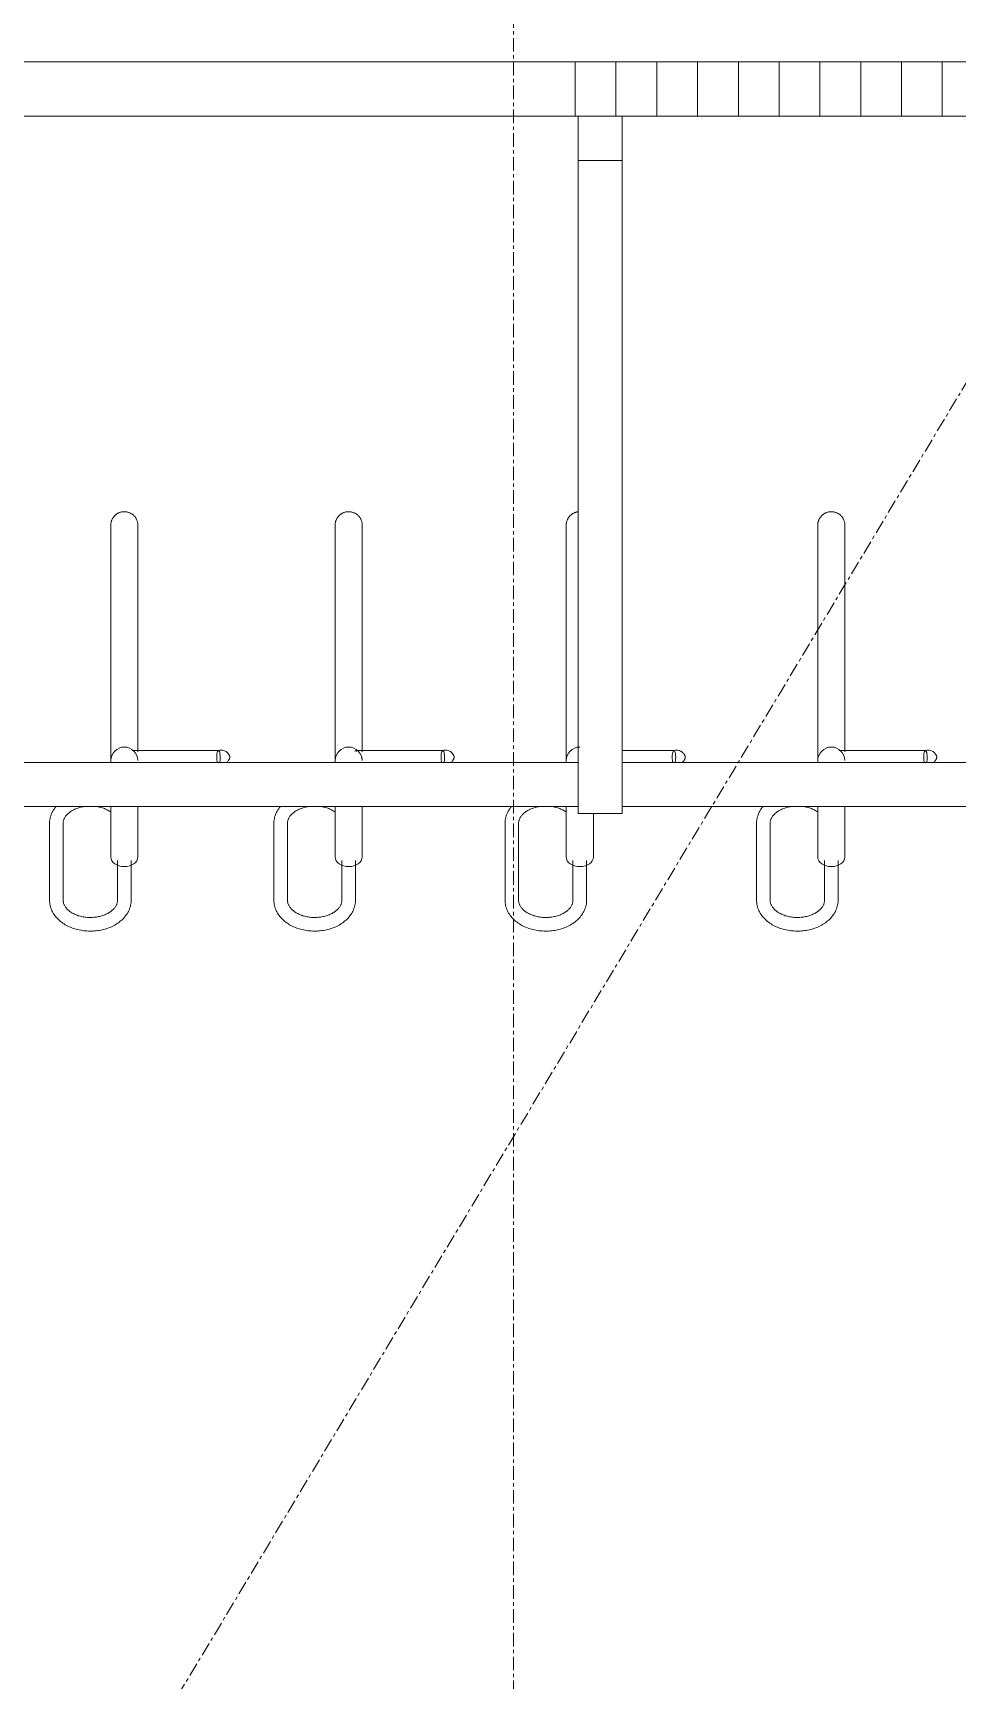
# Model space of a CAD drawing. Header units: inches. Extents: x 3268 to 7018, y 976 to 6708.
# Drawn here: x 4607.8 to 4641.8, y 3750.7 to 3811.2 of the extents above; entities that cross this region are included whole.
import ezdxf

# ---------------------------------------------------------------- set-up
doc = ezdxf.new("R2010")
doc.units = ezdxf.units.IN
doc.header["$MEASUREMENT"] = 0
doc.linetypes.add('Grid Line 1_2_', pattern=[0.875, 0.5, -0.125, 0.125, -0.125])
for name, color, linetype, lineweight in [('A-GENM', 13, 'Continuous', 9), ('A-WALL', 113, 'Continuous', 9), ('A-WALL-PATT', 111, 'Continuous', 15), ('S-GRID', 1, 'Continuous', 9)]:
    doc.layers.add(name, color=color, linetype=linetype, lineweight=lineweight)

# ---------------------------------------------------------------- blocks, each defined once
blk = doc.blocks.new('Bike File Wall - as Specified-6058706-Overall Retail Plan Opt 2')
at = {"layer": 'A-GENM'}
for p, q in [((4531.875, 3806.524), (4531.875, 3808.149)), ((4533.5, 3808.149), (4531.875, 3808.149)), ((4533.5, 3808.149), (4533.5, 3806.524)), ((4531.875, 3782.524), (4531.875, 3806.524)), ((4531.875, 3806.524), (4533.5, 3806.524)), ((4533.5, 3806.524), (4533.5, 3782.524)), ((4514.688, 3792.234), (4514.688, 3785.34)), ((4514.688, 3792.234), (4514.688, 3784.399)), ((4515.688, 3785.34), (4515.688, 3792.234)), ((4515.688, 3784.803), (4515.688, 3792.234)), ((4522.938, 3792.234), (4522.938, 3785.34)), ((4522.938, 3792.234), (4522.938, 3784.399)), ((4523.938, 3785.34), (4523.938, 3792.234)), ((4523.938, 3784.803), (4523.938, 3792.234)), ((4531.438, 3792.234), (4531.438, 3785.34)), ((4531.438, 3792.234), (4531.438, 3784.399)), ((4540.688, 3792.234), (4540.688, 3785.34)), ((4540.688, 3792.234), (4540.688, 3784.399)), ((4541.688, 3785.34), (4541.688, 3792.234)), ((4541.688, 3784.803), (4541.688, 3792.234)), ((4518.65, 3784.836), (4515.471, 3784.836)), ((4526.9, 3784.836), (4523.696, 3784.836)), ((4535.4, 3784.836), (4533.5, 3784.836)), ((4544.65, 3784.836), (4541.471, 3784.836)), ((4531.875, 3784.399), (4501.5, 3784.399)), ((4563.875, 3784.399), (4533.5, 3784.399)), ((4531.875, 3782.774), (4501.5, 3782.774)), ((4514.688, 3782.774), (4514.688, 3780.92)), ((4515.688, 3780.92), (4515.688, 3782.774)), ((4522.938, 3782.774), (4522.938, 3780.92)), ((4523.938, 3780.92), (4523.938, 3782.774)), ((4531.438, 3782.774), (4531.438, 3780.92)), ((4531.875, 3782.524), (4533.5, 3782.524)), ((4532.438, 3780.92), (4532.438, 3782.524)), ((4563.875, 3782.774), (4533.5, 3782.774)), ((4540.688, 3782.774), (4540.688, 3780.92)), ((4541.688, 3780.92), (4541.688, 3782.774)), ((4512.438, 3782.158), (4512.438, 3779.329)), ((4512.938, 3779.329), (4512.938, 3782.158)), ((4520.688, 3782.158), (4520.688, 3779.329)), ((4521.188, 3779.329), (4521.188, 3782.158)), ((4529.188, 3782.158), (4529.188, 3779.329)), ((4529.688, 3779.329), (4529.688, 3782.158)), ((4538.438, 3782.158), (4538.438, 3779.329)), ((4538.938, 3779.329), (4538.938, 3782.158)), ((4514.938, 3780.791), (4514.938, 3779.329)), ((4515.438, 3779.329), (4515.438, 3780.791)), ((4523.188, 3780.791), (4523.188, 3779.329)), ((4523.688, 3779.329), (4523.688, 3780.791)), ((4531.688, 3780.791), (4531.688, 3779.329)), ((4532.188, 3779.329), (4532.188, 3780.791)), ((4540.938, 3780.791), (4540.938, 3779.329)), ((4541.438, 3779.329), (4541.438, 3780.791))]:
    blk.add_line(p, q, dxfattribs=at)
at = {"layer": 'A-GENM', "flags": 128}
for points in [[(4514.688, 3793.113), (4514.688, 3793.133), (4514.689, 3793.153), (4514.691, 3793.173), (4514.694, 3793.192), (4514.698, 3793.212), (4514.702, 3793.232), (4514.707, 3793.251), (4514.713, 3793.27), (4514.72, 3793.289), (4514.727, 3793.307), (4514.735, 3793.326), (4514.744, 3793.344), (4514.754, 3793.361), (4514.764, 3793.378), (4514.775, 3793.395), (4514.787, 3793.411), (4514.799, 3793.427), (4514.812, 3793.442), (4514.825, 3793.457), (4514.839, 3793.471), (4514.854, 3793.485), (4514.869, 3793.498), (4514.885, 3793.511), (4514.901, 3793.522), (4514.918, 3793.533), (4514.935, 3793.544), (4514.952, 3793.554), (4514.97, 3793.563), (4514.988, 3793.571), (4515.007, 3793.579), (4515.025, 3793.586), (4515.044, 3793.592), (4515.064, 3793.597), (4515.083, 3793.602), (4515.103, 3793.605), (4515.123, 3793.608), (4515.143, 3793.611), (4515.162, 3793.612), (4515.182, 3793.613), (4515.202, 3793.613), (4515.222, 3793.612), (4515.242, 3793.61), (4515.262, 3793.607), (4515.282, 3793.604), (4515.301, 3793.6), (4515.321, 3793.595), (4515.34, 3793.589), (4515.359, 3793.583), (4515.378, 3793.575), (4515.396, 3793.567), (4515.414, 3793.559), (4515.432, 3793.549), (4515.449, 3793.539), (4515.466, 3793.528), (4515.482, 3793.517), (4515.498, 3793.505), (4515.513, 3793.492), (4515.528, 3793.479), (4515.543, 3793.465), (4515.557, 3793.45), (4515.57, 3793.435), (4515.582, 3793.42), (4515.594, 3793.404), (4515.606, 3793.387), (4515.616, 3793.37), (4515.626, 3793.353), (4515.636, 3793.335), (4515.644, 3793.317), (4515.652, 3793.299), (4515.659, 3793.28), (4515.665, 3793.261), (4515.671, 3793.242), (4515.676, 3793.223), (4515.68, 3793.203), (4515.683, 3793.183), (4515.685, 3793.163), (4515.687, 3793.144), (4515.688, 3793.124), (4515.688, 3793.113)], [(4522.938, 3793.113), (4522.938, 3793.133), (4522.939, 3793.153), (4522.941, 3793.173), (4522.944, 3793.192), (4522.948, 3793.212), (4522.952, 3793.232), (4522.957, 3793.251), (4522.963, 3793.27), (4522.97, 3793.289), (4522.977, 3793.307), (4522.985, 3793.326), (4522.994, 3793.344), (4523.004, 3793.361), (4523.014, 3793.378), (4523.025, 3793.395), (4523.037, 3793.411), (4523.049, 3793.427), (4523.062, 3793.442), (4523.075, 3793.457), (4523.089, 3793.471), (4523.104, 3793.485), (4523.119, 3793.498), (4523.135, 3793.511), (4523.151, 3793.522), (4523.168, 3793.533), (4523.185, 3793.544), (4523.202, 3793.554), (4523.22, 3793.563), (4523.238, 3793.571), (4523.257, 3793.579), (4523.275, 3793.586), (4523.294, 3793.592), (4523.314, 3793.597), (4523.333, 3793.602), (4523.353, 3793.605), (4523.373, 3793.608), (4523.393, 3793.611), (4523.412, 3793.612), (4523.432, 3793.613), (4523.452, 3793.613), (4523.472, 3793.612), (4523.492, 3793.61), (4523.512, 3793.607), (4523.532, 3793.604), (4523.551, 3793.6), (4523.571, 3793.595), (4523.59, 3793.589), (4523.609, 3793.583), (4523.628, 3793.575), (4523.646, 3793.567), (4523.664, 3793.559), (4523.682, 3793.549), (4523.699, 3793.539), (4523.716, 3793.528), (4523.732, 3793.517), (4523.748, 3793.505), (4523.763, 3793.492), (4523.778, 3793.479), (4523.793, 3793.465), (4523.807, 3793.45), (4523.82, 3793.435), (4523.832, 3793.42), (4523.844, 3793.404), (4523.856, 3793.387), (4523.866, 3793.37), (4523.876, 3793.353), (4523.886, 3793.335), (4523.894, 3793.317), (4523.902, 3793.299), (4523.909, 3793.28), (4523.915, 3793.261), (4523.921, 3793.242), (4523.926, 3793.223), (4523.93, 3793.203), (4523.933, 3793.183), (4523.935, 3793.163), (4523.937, 3793.144), (4523.938, 3793.124), (4523.938, 3793.113)], [(4531.438, 3793.113), (4531.438, 3793.133), (4531.439, 3793.153), (4531.441, 3793.173), (4531.444, 3793.192), (4531.448, 3793.212), (4531.452, 3793.232), (4531.457, 3793.251), (4531.463, 3793.27), (4531.47, 3793.289), (4531.477, 3793.307), (4531.485, 3793.326), (4531.494, 3793.344), (4531.504, 3793.361), (4531.514, 3793.378), (4531.525, 3793.395), (4531.537, 3793.411), (4531.549, 3793.427), (4531.562, 3793.442), (4531.575, 3793.457), (4531.589, 3793.471), (4531.604, 3793.485), (4531.619, 3793.498), (4531.635, 3793.511), (4531.651, 3793.522), (4531.668, 3793.533), (4531.685, 3793.544), (4531.702, 3793.554), (4531.72, 3793.563), (4531.738, 3793.571), (4531.757, 3793.579), (4531.775, 3793.586), (4531.794, 3793.592), (4531.814, 3793.597), (4531.833, 3793.602), (4531.853, 3793.605), (4531.873, 3793.608)], [(4540.688, 3793.113), (4540.688, 3793.133), (4540.689, 3793.153), (4540.691, 3793.173), (4540.694, 3793.192), (4540.698, 3793.212), (4540.702, 3793.232), (4540.707, 3793.251), (4540.713, 3793.27), (4540.72, 3793.289), (4540.727, 3793.307), (4540.735, 3793.326), (4540.744, 3793.344), (4540.754, 3793.361), (4540.764, 3793.378), (4540.775, 3793.395), (4540.787, 3793.411), (4540.799, 3793.427), (4540.812, 3793.442), (4540.825, 3793.457), (4540.839, 3793.471), (4540.854, 3793.485), (4540.869, 3793.498), (4540.885, 3793.511), (4540.901, 3793.522), (4540.918, 3793.533), (4540.935, 3793.544), (4540.952, 3793.554), (4540.97, 3793.563), (4540.988, 3793.571), (4541.007, 3793.579), (4541.025, 3793.586), (4541.044, 3793.592), (4541.064, 3793.597), (4541.083, 3793.602), (4541.103, 3793.605), (4541.123, 3793.608), (4541.143, 3793.611), (4541.162, 3793.612), (4541.182, 3793.613), (4541.202, 3793.613), (4541.222, 3793.612), (4541.242, 3793.61), (4541.262, 3793.607), (4541.282, 3793.604), (4541.301, 3793.6), (4541.321, 3793.595), (4541.34, 3793.589), (4541.359, 3793.583), (4541.378, 3793.575), (4541.396, 3793.567), (4541.414, 3793.559), (4541.432, 3793.549), (4541.449, 3793.539), (4541.466, 3793.528), (4541.482, 3793.517), (4541.498, 3793.505), (4541.513, 3793.492), (4541.528, 3793.479), (4541.543, 3793.465), (4541.557, 3793.45), (4541.57, 3793.435), (4541.582, 3793.42), (4541.594, 3793.404), (4541.606, 3793.387), (4541.616, 3793.37), (4541.626, 3793.353), (4541.636, 3793.335), (4541.644, 3793.317), (4541.652, 3793.299), (4541.659, 3793.28), (4541.665, 3793.261), (4541.671, 3793.242), (4541.676, 3793.223), (4541.68, 3793.203), (4541.683, 3793.183), (4541.685, 3793.163), (4541.687, 3793.144), (4541.688, 3793.124), (4541.688, 3793.113)], [(4514.688, 3792.234), (4514.688, 3792.317), (4514.688, 3792.397), (4514.688, 3792.473), (4514.688, 3792.545), (4514.688, 3792.613), (4514.688, 3792.677), (4514.688, 3792.738), (4514.688, 3792.794), (4514.688, 3792.845), (4514.688, 3792.893), (4514.688, 3792.936), (4514.688, 3792.974), (4514.688, 3793.008), (4514.688, 3793.037), (4514.688, 3793.061), (4514.688, 3793.081), (4514.688, 3793.096), (4514.688, 3793.106), (4514.688, 3793.112), (4514.688, 3793.113)], [(4514.688, 3793.113), (4514.688, 3793.11), (4514.688, 3793.103), (4514.688, 3793.091), (4514.688, 3793.074), (4514.688, 3793.053), (4514.688, 3793.027), (4514.688, 3792.996), (4514.688, 3792.96), (4514.688, 3792.92), (4514.688, 3792.876), (4514.688, 3792.827), (4514.688, 3792.774), (4514.688, 3792.716), (4514.688, 3792.654), (4514.688, 3792.589), (4514.688, 3792.519), (4514.688, 3792.445), (4514.688, 3792.368), (4514.688, 3792.287), (4514.688, 3792.234)], [(4515.688, 3792.234), (4515.688, 3792.317), (4515.688, 3792.397), (4515.688, 3792.473), (4515.688, 3792.545), (4515.688, 3792.613), (4515.688, 3792.677), (4515.688, 3792.738), (4515.688, 3792.794), (4515.688, 3792.845), (4515.688, 3792.893), (4515.688, 3792.936), (4515.688, 3792.974), (4515.688, 3793.008), (4515.688, 3793.037), (4515.688, 3793.061), (4515.688, 3793.081), (4515.688, 3793.096), (4515.688, 3793.106), (4515.688, 3793.112), (4515.688, 3793.113)], [(4515.688, 3793.113), (4515.688, 3793.11), (4515.688, 3793.103), (4515.688, 3793.091), (4515.688, 3793.074), (4515.688, 3793.053), (4515.688, 3793.027), (4515.688, 3792.996), (4515.688, 3792.96), (4515.688, 3792.92), (4515.688, 3792.876), (4515.688, 3792.827), (4515.688, 3792.774), (4515.688, 3792.716), (4515.688, 3792.654), (4515.688, 3792.589), (4515.688, 3792.519), (4515.688, 3792.445), (4515.688, 3792.368), (4515.688, 3792.287), (4515.688, 3792.234)], [(4522.938, 3792.234), (4522.938, 3792.317), (4522.938, 3792.397), (4522.938, 3792.473), (4522.938, 3792.545), (4522.938, 3792.613), (4522.938, 3792.677), (4522.938, 3792.738), (4522.938, 3792.794), (4522.938, 3792.845), (4522.938, 3792.893), (4522.938, 3792.936), (4522.938, 3792.974), (4522.938, 3793.008), (4522.938, 3793.037), (4522.938, 3793.061), (4522.938, 3793.081), (4522.938, 3793.096), (4522.938, 3793.106), (4522.938, 3793.112), (4522.938, 3793.113)], [(4522.938, 3793.113), (4522.938, 3793.11), (4522.938, 3793.103), (4522.938, 3793.091), (4522.938, 3793.074), (4522.938, 3793.053), (4522.938, 3793.027), (4522.938, 3792.996), (4522.938, 3792.96), (4522.938, 3792.92), (4522.938, 3792.876), (4522.938, 3792.827), (4522.938, 3792.774), (4522.938, 3792.716), (4522.938, 3792.654), (4522.938, 3792.589), (4522.938, 3792.519), (4522.938, 3792.445), (4522.938, 3792.368), (4522.938, 3792.287), (4522.938, 3792.234)], [(4523.938, 3792.234), (4523.938, 3792.317), (4523.938, 3792.397), (4523.938, 3792.473), (4523.938, 3792.545), (4523.938, 3792.613), (4523.938, 3792.677), (4523.938, 3792.738), (4523.938, 3792.794), (4523.938, 3792.845), (4523.938, 3792.893), (4523.938, 3792.936), (4523.938, 3792.974), (4523.938, 3793.008), (4523.938, 3793.037), (4523.938, 3793.061), (4523.938, 3793.081), (4523.938, 3793.096), (4523.938, 3793.106), (4523.938, 3793.112), (4523.938, 3793.113)], [(4523.938, 3793.113), (4523.938, 3793.11), (4523.938, 3793.103), (4523.938, 3793.091), (4523.938, 3793.074), (4523.938, 3793.053), (4523.938, 3793.027), (4523.938, 3792.996), (4523.938, 3792.96), (4523.938, 3792.92), (4523.938, 3792.876), (4523.938, 3792.827), (4523.938, 3792.774), (4523.938, 3792.716), (4523.938, 3792.654), (4523.938, 3792.589), (4523.938, 3792.519), (4523.938, 3792.445), (4523.938, 3792.368), (4523.938, 3792.287), (4523.938, 3792.234)], [(4531.438, 3792.234), (4531.438, 3792.317), (4531.438, 3792.397), (4531.438, 3792.473), (4531.438, 3792.545), (4531.438, 3792.613), (4531.438, 3792.677), (4531.438, 3792.738), (4531.438, 3792.794), (4531.438, 3792.845), (4531.438, 3792.893), (4531.438, 3792.936), (4531.438, 3792.974), (4531.438, 3793.008), (4531.438, 3793.037), (4531.438, 3793.061), (4531.438, 3793.081), (4531.438, 3793.096), (4531.438, 3793.106), (4531.438, 3793.112), (4531.438, 3793.113)], [(4531.438, 3793.113), (4531.438, 3793.11), (4531.438, 3793.103), (4531.438, 3793.091), (4531.438, 3793.074), (4531.438, 3793.053), (4531.438, 3793.027), (4531.438, 3792.996), (4531.438, 3792.96), (4531.438, 3792.92), (4531.438, 3792.876), (4531.438, 3792.827), (4531.438, 3792.774), (4531.438, 3792.716), (4531.438, 3792.654), (4531.438, 3792.589), (4531.438, 3792.519), (4531.438, 3792.445), (4531.438, 3792.368), (4531.438, 3792.287), (4531.438, 3792.234)], [(4540.688, 3792.234), (4540.688, 3792.317), (4540.688, 3792.397), (4540.688, 3792.473), (4540.688, 3792.545), (4540.688, 3792.613), (4540.688, 3792.677), (4540.688, 3792.738), (4540.688, 3792.794), (4540.688, 3792.845), (4540.688, 3792.893), (4540.688, 3792.936), (4540.688, 3792.974), (4540.688, 3793.008), (4540.688, 3793.037), (4540.688, 3793.061), (4540.688, 3793.081), (4540.688, 3793.096), (4540.688, 3793.106), (4540.688, 3793.112), (4540.688, 3793.113)], [(4540.688, 3793.113), (4540.688, 3793.11), (4540.688, 3793.103), (4540.688, 3793.091), (4540.688, 3793.074), (4540.688, 3793.053), (4540.688, 3793.027), (4540.688, 3792.996), (4540.688, 3792.96), (4540.688, 3792.92), (4540.688, 3792.876), (4540.688, 3792.827), (4540.688, 3792.774), (4540.688, 3792.716), (4540.688, 3792.654), (4540.688, 3792.589), (4540.688, 3792.519), (4540.688, 3792.445), (4540.688, 3792.368), (4540.688, 3792.287), (4540.688, 3792.234)], [(4541.688, 3792.234), (4541.688, 3792.317), (4541.688, 3792.397), (4541.688, 3792.473), (4541.688, 3792.545), (4541.688, 3792.613), (4541.688, 3792.677), (4541.688, 3792.738), (4541.688, 3792.794), (4541.688, 3792.845), (4541.688, 3792.893), (4541.688, 3792.936), (4541.688, 3792.974), (4541.688, 3793.008), (4541.688, 3793.037), (4541.688, 3793.061), (4541.688, 3793.081), (4541.688, 3793.096), (4541.688, 3793.106), (4541.688, 3793.112), (4541.688, 3793.113)], [(4541.688, 3793.113), (4541.688, 3793.11), (4541.688, 3793.103), (4541.688, 3793.091), (4541.688, 3793.074), (4541.688, 3793.053), (4541.688, 3793.027), (4541.688, 3792.996), (4541.688, 3792.96), (4541.688, 3792.92), (4541.688, 3792.876), (4541.688, 3792.827), (4541.688, 3792.774), (4541.688, 3792.716), (4541.688, 3792.654), (4541.688, 3792.589), (4541.688, 3792.519), (4541.688, 3792.445), (4541.688, 3792.368), (4541.688, 3792.287), (4541.688, 3792.234)], [(4514.688, 3784.521), (4514.688, 3784.547), (4514.688, 3784.578), (4514.688, 3784.613), (4514.688, 3784.653), (4514.688, 3784.698), (4514.688, 3784.747), (4514.688, 3784.8), (4514.688, 3784.858), (4514.688, 3784.919), (4514.688, 3784.985), (4514.688, 3785.055), (4514.688, 3785.128), (4514.688, 3785.206), (4514.688, 3785.287), (4514.688, 3785.34)], [(4515.688, 3785.34), (4515.688, 3785.257), (4515.688, 3785.177), (4515.688, 3785.101), (4515.688, 3785.029), (4515.688, 3784.961), (4515.688, 3784.896), (4515.688, 3784.836), (4515.688, 3784.78)], [(4522.938, 3784.698), (4522.938, 3784.747), (4522.938, 3784.8), (4522.938, 3784.858), (4522.938, 3784.919), (4522.938, 3784.985), (4522.938, 3785.055), (4522.938, 3785.128), (4522.938, 3785.206), (4522.938, 3785.287), (4522.938, 3785.34)], [(4523.938, 3785.34), (4523.938, 3785.257), (4523.938, 3785.177), (4523.938, 3785.101), (4523.938, 3785.029), (4523.938, 3784.961), (4523.938, 3784.896), (4523.938, 3784.836), (4523.938, 3784.78)], [(4531.438, 3784.521), (4531.438, 3784.547), (4531.438, 3784.578), (4531.438, 3784.613), (4531.438, 3784.653), (4531.438, 3784.698), (4531.438, 3784.747), (4531.438, 3784.8), (4531.438, 3784.858), (4531.438, 3784.919), (4531.438, 3784.985), (4531.438, 3785.055), (4531.438, 3785.128), (4531.438, 3785.206), (4531.438, 3785.287), (4531.438, 3785.34)], [(4540.688, 3784.521), (4540.688, 3784.547), (4540.688, 3784.578), (4540.688, 3784.613), (4540.688, 3784.653), (4540.688, 3784.698), (4540.688, 3784.747), (4540.688, 3784.8), (4540.688, 3784.858), (4540.688, 3784.919), (4540.688, 3784.985), (4540.688, 3785.055), (4540.688, 3785.128), (4540.688, 3785.206), (4540.688, 3785.287), (4540.688, 3785.34)], [(4541.688, 3785.34), (4541.688, 3785.257), (4541.688, 3785.177), (4541.688, 3785.101), (4541.688, 3785.029), (4541.688, 3784.961), (4541.688, 3784.896), (4541.688, 3784.836), (4541.688, 3784.78)], [(4518.646, 3784.835), (4518.696, 3784.846), (4518.75, 3784.848), (4518.802, 3784.842), (4518.851, 3784.83), (4518.893, 3784.812), (4518.929, 3784.792), (4518.957, 3784.77), (4518.98, 3784.75), (4518.998, 3784.731), (4519.013, 3784.713), (4519.024, 3784.698), (4519.033, 3784.684), (4519.04, 3784.671), (4519.045, 3784.66), (4519.05, 3784.65), (4519.054, 3784.642), (4519.057, 3784.634), (4519.059, 3784.627), (4519.061, 3784.622), (4519.062, 3784.616), (4519.064, 3784.612), (4519.065, 3784.608), (4519.066, 3784.604), (4519.066, 3784.601), (4519.067, 3784.598), (4519.067, 3784.596), (4519.068, 3784.594), (4519.068, 3784.593), (4519.068, 3784.591), (4519.068, 3784.59), (4519.068, 3784.589), (4519.068, 3784.588), (4519.068, 3784.588), (4519.069, 3784.587), (4519.069, 3784.587)], [(4526.896, 3784.835), (4526.946, 3784.846), (4527, 3784.848), (4527.052, 3784.842), (4527.101, 3784.83), (4527.143, 3784.812), (4527.179, 3784.792), (4527.207, 3784.77), (4527.23, 3784.75), (4527.248, 3784.731), (4527.263, 3784.713), (4527.274, 3784.698), (4527.283, 3784.684), (4527.29, 3784.671), (4527.295, 3784.66), (4527.3, 3784.65), (4527.304, 3784.642), (4527.307, 3784.634), (4527.309, 3784.627), (4527.311, 3784.622), (4527.312, 3784.616), (4527.314, 3784.612), (4527.315, 3784.608), (4527.316, 3784.604), (4527.316, 3784.601), (4527.317, 3784.598), (4527.317, 3784.596), (4527.318, 3784.594), (4527.318, 3784.593), (4527.318, 3784.591), (4527.318, 3784.59), (4527.318, 3784.589), (4527.318, 3784.588), (4527.318, 3784.588), (4527.319, 3784.587), (4527.319, 3784.587)], [(4535.396, 3784.835), (4535.446, 3784.846), (4535.5, 3784.848), (4535.552, 3784.842), (4535.601, 3784.83), (4535.643, 3784.812), (4535.679, 3784.792), (4535.707, 3784.77), (4535.73, 3784.75), (4535.748, 3784.731), (4535.763, 3784.713), (4535.774, 3784.698), (4535.783, 3784.684), (4535.79, 3784.671), (4535.795, 3784.66), (4535.8, 3784.65), (4535.804, 3784.642), (4535.807, 3784.634), (4535.809, 3784.627), (4535.811, 3784.622), (4535.812, 3784.616), (4535.814, 3784.612), (4535.815, 3784.608), (4535.816, 3784.604), (4535.816, 3784.601), (4535.817, 3784.598), (4535.817, 3784.596), (4535.818, 3784.594), (4535.818, 3784.593), (4535.818, 3784.591), (4535.818, 3784.59), (4535.818, 3784.589), (4535.818, 3784.588), (4535.818, 3784.588), (4535.819, 3784.587), (4535.819, 3784.587)], [(4544.646, 3784.835), (4544.696, 3784.846), (4544.75, 3784.848), (4544.802, 3784.842), (4544.851, 3784.83), (4544.893, 3784.812), (4544.929, 3784.792), (4544.957, 3784.77), (4544.98, 3784.75), (4544.998, 3784.731), (4545.013, 3784.713), (4545.024, 3784.698), (4545.033, 3784.684), (4545.04, 3784.671), (4545.045, 3784.66), (4545.05, 3784.65), (4545.054, 3784.642), (4545.057, 3784.634), (4545.059, 3784.627), (4545.061, 3784.622), (4545.062, 3784.616), (4545.064, 3784.612), (4545.065, 3784.608), (4545.066, 3784.604), (4545.066, 3784.601), (4545.067, 3784.598), (4545.067, 3784.596), (4545.068, 3784.594), (4545.068, 3784.593), (4545.068, 3784.591), (4545.068, 3784.59), (4545.068, 3784.589), (4545.068, 3784.588), (4545.068, 3784.588), (4545.069, 3784.587), (4545.069, 3784.587)], [(4514.693, 3784.391), (4514.69, 3784.41), (4514.689, 3784.43), (4514.688, 3784.45), (4514.688, 3784.461)], [(4518.957, 3784.402), (4518.98, 3784.422), (4518.998, 3784.441), (4519.013, 3784.459), (4519.024, 3784.474), (4519.033, 3784.488), (4519.04, 3784.501), (4519.045, 3784.512), (4519.05, 3784.522), (4519.054, 3784.53), (4519.057, 3784.538), (4519.059, 3784.545), (4519.061, 3784.551), (4519.062, 3784.556), (4519.064, 3784.56), (4519.065, 3784.564), (4519.066, 3784.568), (4519.066, 3784.571), (4519.067, 3784.574), (4519.067, 3784.576), (4519.068, 3784.578), (4519.068, 3784.58), (4519.068, 3784.581), (4519.068, 3784.582), (4519.068, 3784.583), (4519.068, 3784.584), (4519.068, 3784.585), (4519.069, 3784.585), (4519.069, 3784.585)], [(4523.938, 3784.566), (4523.938, 3784.537), (4523.938, 3784.512)], [(4527.207, 3784.402), (4527.23, 3784.422), (4527.248, 3784.441), (4527.263, 3784.459), (4527.274, 3784.474), (4527.283, 3784.488), (4527.29, 3784.501), (4527.295, 3784.512), (4527.3, 3784.522), (4527.304, 3784.53), (4527.307, 3784.538), (4527.309, 3784.545), (4527.311, 3784.551), (4527.312, 3784.556), (4527.314, 3784.56), (4527.315, 3784.564), (4527.316, 3784.568), (4527.316, 3784.571), (4527.317, 3784.574), (4527.317, 3784.576), (4527.318, 3784.578), (4527.318, 3784.58), (4527.318, 3784.581), (4527.318, 3784.582), (4527.318, 3784.583), (4527.318, 3784.584), (4527.318, 3784.585), (4527.319, 3784.585), (4527.319, 3784.585)], [(4531.443, 3784.391), (4531.44, 3784.41), (4531.439, 3784.43), (4531.438, 3784.45), (4531.438, 3784.461)], [(4535.707, 3784.402), (4535.73, 3784.422), (4535.748, 3784.441), (4535.763, 3784.459), (4535.774, 3784.474), (4535.783, 3784.488), (4535.79, 3784.501), (4535.795, 3784.512), (4535.8, 3784.522), (4535.804, 3784.53), (4535.807, 3784.538), (4535.809, 3784.545), (4535.811, 3784.551), (4535.812, 3784.556), (4535.814, 3784.56), (4535.815, 3784.564), (4535.816, 3784.568), (4535.816, 3784.571), (4535.817, 3784.574), (4535.817, 3784.576), (4535.818, 3784.578), (4535.818, 3784.58), (4535.818, 3784.581), (4535.818, 3784.582), (4535.818, 3784.583), (4535.818, 3784.584), (4535.818, 3784.585), (4535.819, 3784.585), (4535.819, 3784.585)], [(4540.693, 3784.391), (4540.69, 3784.41), (4540.689, 3784.43), (4540.688, 3784.45), (4540.688, 3784.461)], [(4544.957, 3784.402), (4544.98, 3784.422), (4544.998, 3784.441), (4545.013, 3784.459), (4545.024, 3784.474), (4545.033, 3784.488), (4545.04, 3784.501), (4545.045, 3784.512), (4545.05, 3784.522), (4545.054, 3784.53), (4545.057, 3784.538), (4545.059, 3784.545), (4545.061, 3784.551), (4545.062, 3784.556), (4545.064, 3784.56), (4545.065, 3784.564), (4545.066, 3784.568), (4545.066, 3784.571), (4545.067, 3784.574), (4545.067, 3784.576), (4545.068, 3784.578), (4545.068, 3784.58), (4545.068, 3784.581), (4545.068, 3784.582), (4545.068, 3784.583), (4545.068, 3784.584), (4545.068, 3784.585), (4545.069, 3784.585), (4545.069, 3784.585)], [(4512.676, 3782.775), (4512.644, 3782.736), (4512.614, 3782.695), (4512.586, 3782.653), (4512.56, 3782.61), (4512.537, 3782.566), (4512.515, 3782.521), (4512.497, 3782.475), (4512.48, 3782.428), (4512.466, 3782.38), (4512.455, 3782.332), (4512.447, 3782.283), (4512.441, 3782.234), (4512.438, 3782.184), (4512.438, 3782.158)], [(4512.938, 3782.158), (4512.938, 3782.179), (4512.94, 3782.2), (4512.943, 3782.222), (4512.948, 3782.243), (4512.953, 3782.264), (4512.96, 3782.286), (4512.968, 3782.308), (4512.978, 3782.33), (4512.989, 3782.352), (4513.001, 3782.374), (4513.015, 3782.396), (4513.03, 3782.418), (4513.047, 3782.44), (4513.066, 3782.461), (4513.086, 3782.483), (4513.107, 3782.504), (4513.13, 3782.525), (4513.155, 3782.546), (4513.181, 3782.566), (4513.208, 3782.586), (4513.237, 3782.605), (4513.268, 3782.623), (4513.299, 3782.641), (4513.332, 3782.658), (4513.366, 3782.674), (4513.401, 3782.689), (4513.437, 3782.703), (4513.474, 3782.717), (4513.512, 3782.729), (4513.551, 3782.741), (4513.591, 3782.751), (4513.631, 3782.76), (4513.672, 3782.768), (4513.714, 3782.775)], [(4514.181, 3782.772), (4514.222, 3782.764), (4514.263, 3782.756), (4514.303, 3782.746), (4514.343, 3782.735), (4514.381, 3782.724), (4514.419, 3782.711), (4514.455, 3782.697), (4514.491, 3782.682), (4514.526, 3782.667), (4514.559, 3782.65), (4514.591, 3782.633), (4514.622, 3782.615), (4514.652, 3782.596), (4514.68, 3782.577)], [(4520.926, 3782.775), (4520.894, 3782.736), (4520.864, 3782.695), (4520.836, 3782.653), (4520.81, 3782.61), (4520.787, 3782.566), (4520.765, 3782.521), (4520.747, 3782.475), (4520.73, 3782.428), (4520.716, 3782.38), (4520.705, 3782.332), (4520.697, 3782.283), (4520.691, 3782.234), (4520.688, 3782.184), (4520.688, 3782.158)], [(4521.188, 3782.158), (4521.188, 3782.179), (4521.19, 3782.2), (4521.193, 3782.222), (4521.198, 3782.243), (4521.203, 3782.264), (4521.21, 3782.286), (4521.218, 3782.308), (4521.228, 3782.33), (4521.239, 3782.352), (4521.251, 3782.374), (4521.265, 3782.396), (4521.28, 3782.418), (4521.297, 3782.44), (4521.316, 3782.461), (4521.336, 3782.483), (4521.357, 3782.504), (4521.38, 3782.525), (4521.405, 3782.546), (4521.431, 3782.566), (4521.458, 3782.586), (4521.487, 3782.605), (4521.518, 3782.623), (4521.549, 3782.641), (4521.582, 3782.658), (4521.616, 3782.674), (4521.651, 3782.689), (4521.687, 3782.703), (4521.724, 3782.717), (4521.762, 3782.729), (4521.801, 3782.741), (4521.841, 3782.751), (4521.881, 3782.76), (4521.922, 3782.768), (4521.964, 3782.775)], [(4522.431, 3782.772), (4522.472, 3782.764), (4522.513, 3782.756), (4522.553, 3782.746), (4522.593, 3782.735), (4522.631, 3782.724), (4522.669, 3782.711), (4522.705, 3782.697), (4522.741, 3782.682), (4522.776, 3782.667), (4522.809, 3782.65), (4522.841, 3782.633), (4522.872, 3782.615), (4522.902, 3782.596), (4522.93, 3782.577)], [(4529.426, 3782.775), (4529.394, 3782.736), (4529.364, 3782.695), (4529.336, 3782.653), (4529.31, 3782.61), (4529.287, 3782.566), (4529.265, 3782.521), (4529.247, 3782.475), (4529.23, 3782.428), (4529.216, 3782.38), (4529.205, 3782.332), (4529.197, 3782.283), (4529.191, 3782.234), (4529.188, 3782.184), (4529.188, 3782.158)], [(4529.688, 3782.158), (4529.688, 3782.179), (4529.69, 3782.2), (4529.693, 3782.222), (4529.698, 3782.243), (4529.703, 3782.264), (4529.71, 3782.286), (4529.718, 3782.308), (4529.728, 3782.33), (4529.739, 3782.352), (4529.751, 3782.374), (4529.765, 3782.396), (4529.78, 3782.418), (4529.797, 3782.44), (4529.816, 3782.461), (4529.836, 3782.483), (4529.857, 3782.504), (4529.88, 3782.525), (4529.905, 3782.546), (4529.931, 3782.566), (4529.958, 3782.586), (4529.987, 3782.605), (4530.018, 3782.623), (4530.049, 3782.641), (4530.082, 3782.658), (4530.116, 3782.674), (4530.151, 3782.689), (4530.187, 3782.703), (4530.224, 3782.717), (4530.262, 3782.729), (4530.301, 3782.741), (4530.341, 3782.751), (4530.381, 3782.76), (4530.422, 3782.768), (4530.464, 3782.775)], [(4530.931, 3782.772), (4530.972, 3782.764), (4531.013, 3782.756), (4531.053, 3782.746), (4531.093, 3782.735), (4531.131, 3782.724), (4531.169, 3782.711), (4531.205, 3782.697), (4531.241, 3782.682), (4531.276, 3782.667), (4531.309, 3782.65), (4531.341, 3782.633), (4531.372, 3782.615), (4531.402, 3782.596), (4531.43, 3782.577)], [(4538.676, 3782.775), (4538.644, 3782.736), (4538.614, 3782.695), (4538.586, 3782.653), (4538.56, 3782.61), (4538.537, 3782.566), (4538.515, 3782.521), (4538.497, 3782.475), (4538.48, 3782.428), (4538.466, 3782.38), (4538.455, 3782.332), (4538.447, 3782.283), (4538.441, 3782.234), (4538.438, 3782.184), (4538.438, 3782.158)], [(4538.938, 3782.158), (4538.938, 3782.179), (4538.94, 3782.2), (4538.943, 3782.222), (4538.948, 3782.243), (4538.953, 3782.264), (4538.96, 3782.286), (4538.968, 3782.308), (4538.978, 3782.33), (4538.989, 3782.352), (4539.001, 3782.374), (4539.015, 3782.396), (4539.03, 3782.418), (4539.047, 3782.44), (4539.066, 3782.461), (4539.086, 3782.483), (4539.107, 3782.504), (4539.13, 3782.525), (4539.155, 3782.546), (4539.181, 3782.566), (4539.208, 3782.586), (4539.237, 3782.605), (4539.268, 3782.623), (4539.299, 3782.641), (4539.332, 3782.658), (4539.366, 3782.674), (4539.401, 3782.689), (4539.437, 3782.703), (4539.474, 3782.717), (4539.512, 3782.729), (4539.551, 3782.741), (4539.591, 3782.751), (4539.631, 3782.76), (4539.672, 3782.768), (4539.714, 3782.775)], [(4540.181, 3782.772), (4540.222, 3782.764), (4540.263, 3782.756), (4540.303, 3782.746), (4540.343, 3782.735), (4540.381, 3782.724), (4540.419, 3782.711), (4540.455, 3782.697), (4540.491, 3782.682), (4540.526, 3782.667), (4540.559, 3782.65), (4540.591, 3782.633), (4540.622, 3782.615), (4540.652, 3782.596), (4540.68, 3782.577)], [(4512.438, 3779.329), (4512.439, 3779.28), (4512.443, 3779.231), (4512.45, 3779.182), (4512.46, 3779.133), (4512.472, 3779.085), (4512.487, 3779.037), (4512.505, 3778.991), (4512.525, 3778.945), (4512.547, 3778.901), (4512.572, 3778.857), (4512.599, 3778.814), (4512.628, 3778.773), (4512.659, 3778.733), (4512.692, 3778.694), (4512.727, 3778.656), (4512.763, 3778.62), (4512.801, 3778.585), (4512.841, 3778.552), (4512.883, 3778.52), (4512.925, 3778.489), (4512.97, 3778.46), (4513.015, 3778.432), (4513.062, 3778.406), (4513.11, 3778.381), (4513.159, 3778.358), (4513.209, 3778.336), (4513.26, 3778.316), (4513.312, 3778.297), (4513.365, 3778.28), (4513.419, 3778.264), (4513.473, 3778.25), (4513.528, 3778.238), (4513.583, 3778.227), (4513.639, 3778.218), (4513.695, 3778.21), (4513.752, 3778.204), (4513.808, 3778.2), (4513.865, 3778.197), (4513.922, 3778.196), (4513.98, 3778.196), (4514.037, 3778.198), (4514.093, 3778.201), (4514.15, 3778.207), (4514.206, 3778.214), (4514.263, 3778.222), (4514.318, 3778.232), (4514.373, 3778.244), (4514.428, 3778.257), (4514.482, 3778.271), (4514.535, 3778.288), (4514.587, 3778.306), (4514.639, 3778.325), (4514.69, 3778.346), (4514.739, 3778.368), (4514.788, 3778.392), (4514.835, 3778.418), (4514.882, 3778.445), (4514.927, 3778.473), (4514.97, 3778.503), (4515.012, 3778.534), (4515.053, 3778.567), (4515.092, 3778.601), (4515.13, 3778.637), (4515.165, 3778.674), (4515.199, 3778.712), (4515.231, 3778.751), (4515.261, 3778.792), (4515.29, 3778.834), (4515.315, 3778.877), (4515.339, 3778.921), (4515.36, 3778.966), (4515.379, 3779.012), (4515.395, 3779.059), (4515.409, 3779.107), (4515.42, 3779.155), (4515.429, 3779.204), (4515.435, 3779.253), (4515.437, 3779.303), (4515.438, 3779.329)], [(4514.938, 3779.329), (4514.937, 3779.308), (4514.935, 3779.287), (4514.932, 3779.266), (4514.928, 3779.244), (4514.923, 3779.223), (4514.916, 3779.201), (4514.908, 3779.179), (4514.898, 3779.157), (4514.887, 3779.135), (4514.875, 3779.113), (4514.861, 3779.091), (4514.845, 3779.069), (4514.828, 3779.047), (4514.81, 3779.026), (4514.79, 3779.004), (4514.768, 3778.983), (4514.745, 3778.962), (4514.721, 3778.941), (4514.695, 3778.921), (4514.667, 3778.901), (4514.638, 3778.882), (4514.608, 3778.864), (4514.577, 3778.846), (4514.544, 3778.829), (4514.51, 3778.813), (4514.475, 3778.798), (4514.439, 3778.784), (4514.401, 3778.77), (4514.363, 3778.758), (4514.325, 3778.747), (4514.285, 3778.736), (4514.244, 3778.727), (4514.203, 3778.719), (4514.162, 3778.712), (4514.12, 3778.706), (4514.078, 3778.702), (4514.035, 3778.699), (4513.992, 3778.696), (4513.949, 3778.696), (4513.907, 3778.696), (4513.864, 3778.697), (4513.821, 3778.7), (4513.778, 3778.704), (4513.736, 3778.709), (4513.695, 3778.715), (4513.653, 3778.723), (4513.613, 3778.731), (4513.572, 3778.741), (4513.533, 3778.752), (4513.495, 3778.763), (4513.457, 3778.776), (4513.42, 3778.79), (4513.385, 3778.805), (4513.35, 3778.821), (4513.317, 3778.837), (4513.284, 3778.854), (4513.253, 3778.872), (4513.224, 3778.891), (4513.196, 3778.91), (4513.169, 3778.93), (4513.144, 3778.951), (4513.12, 3778.971), (4513.097, 3778.993), (4513.076, 3779.014), (4513.057, 3779.036), (4513.039, 3779.058), (4513.023, 3779.08), (4513.008, 3779.102), (4512.995, 3779.124), (4512.983, 3779.146), (4512.973, 3779.167), (4512.964, 3779.189), (4512.957, 3779.211), (4512.95, 3779.233), (4512.945, 3779.254), (4512.942, 3779.275), (4512.939, 3779.297), (4512.938, 3779.318), (4512.938, 3779.329)], [(4520.688, 3779.329), (4520.689, 3779.28), (4520.693, 3779.231), (4520.7, 3779.182), (4520.71, 3779.133), (4520.722, 3779.085), (4520.737, 3779.037), (4520.755, 3778.991), (4520.775, 3778.945), (4520.797, 3778.901), (4520.822, 3778.857), (4520.849, 3778.814), (4520.878, 3778.773), (4520.909, 3778.733), (4520.942, 3778.694), (4520.977, 3778.656), (4521.013, 3778.62), (4521.051, 3778.585), (4521.091, 3778.552), (4521.133, 3778.52), (4521.175, 3778.489), (4521.22, 3778.46), (4521.265, 3778.432), (4521.312, 3778.406), (4521.36, 3778.381), (4521.409, 3778.358), (4521.459, 3778.336), (4521.51, 3778.316), (4521.562, 3778.297), (4521.615, 3778.28), (4521.669, 3778.264), (4521.723, 3778.25), (4521.778, 3778.238), (4521.833, 3778.227), (4521.889, 3778.218), (4521.945, 3778.21), (4522.002, 3778.204), (4522.058, 3778.2), (4522.115, 3778.197), (4522.172, 3778.196), (4522.23, 3778.196), (4522.287, 3778.198), (4522.343, 3778.201), (4522.4, 3778.207), (4522.456, 3778.214), (4522.513, 3778.222), (4522.568, 3778.232), (4522.623, 3778.244), (4522.678, 3778.257), (4522.732, 3778.271), (4522.785, 3778.288), (4522.837, 3778.306), (4522.889, 3778.325), (4522.94, 3778.346), (4522.989, 3778.368), (4523.038, 3778.392), (4523.085, 3778.418), (4523.132, 3778.445), (4523.177, 3778.473), (4523.22, 3778.503), (4523.262, 3778.534), (4523.303, 3778.567), (4523.342, 3778.601), (4523.38, 3778.637), (4523.415, 3778.674), (4523.449, 3778.712), (4523.481, 3778.751), (4523.511, 3778.792), (4523.54, 3778.834), (4523.565, 3778.877), (4523.589, 3778.921), (4523.61, 3778.966), (4523.629, 3779.012), (4523.645, 3779.059), (4523.659, 3779.107), (4523.67, 3779.155), (4523.679, 3779.204), (4523.685, 3779.253), (4523.687, 3779.303), (4523.688, 3779.329)], [(4523.188, 3779.329), (4523.187, 3779.308), (4523.185, 3779.287), (4523.182, 3779.266), (4523.178, 3779.244), (4523.173, 3779.223), (4523.166, 3779.201), (4523.158, 3779.179), (4523.148, 3779.157), (4523.137, 3779.135), (4523.125, 3779.113), (4523.111, 3779.091), (4523.095, 3779.069), (4523.078, 3779.047), (4523.06, 3779.026), (4523.04, 3779.004), (4523.018, 3778.983), (4522.995, 3778.962), (4522.971, 3778.941), (4522.945, 3778.921), (4522.917, 3778.901), (4522.888, 3778.882), (4522.858, 3778.864), (4522.827, 3778.846), (4522.794, 3778.829), (4522.76, 3778.813), (4522.725, 3778.798), (4522.689, 3778.784), (4522.651, 3778.77), (4522.613, 3778.758), (4522.575, 3778.747), (4522.535, 3778.736), (4522.494, 3778.727), (4522.453, 3778.719), (4522.412, 3778.712), (4522.37, 3778.706), (4522.328, 3778.702), (4522.285, 3778.699), (4522.242, 3778.696), (4522.199, 3778.696), (4522.157, 3778.696), (4522.114, 3778.697), (4522.071, 3778.7), (4522.028, 3778.704), (4521.986, 3778.709), (4521.945, 3778.715), (4521.903, 3778.723), (4521.863, 3778.731), (4521.822, 3778.741), (4521.783, 3778.752), (4521.745, 3778.763), (4521.707, 3778.776), (4521.67, 3778.79), (4521.635, 3778.805), (4521.6, 3778.821), (4521.567, 3778.837), (4521.534, 3778.854), (4521.503, 3778.872), (4521.474, 3778.891), (4521.446, 3778.91), (4521.419, 3778.93), (4521.394, 3778.951), (4521.37, 3778.971), (4521.347, 3778.993), (4521.326, 3779.014), (4521.307, 3779.036), (4521.289, 3779.058), (4521.273, 3779.08), (4521.258, 3779.102), (4521.245, 3779.124), (4521.233, 3779.146), (4521.223, 3779.167), (4521.214, 3779.189), (4521.207, 3779.211), (4521.2, 3779.233), (4521.195, 3779.254), (4521.192, 3779.275), (4521.189, 3779.297), (4521.188, 3779.318), (4521.188, 3779.329)], [(4529.188, 3779.329), (4529.189, 3779.28), (4529.193, 3779.231), (4529.2, 3779.182), (4529.21, 3779.133), (4529.222, 3779.085), (4529.237, 3779.037), (4529.255, 3778.991), (4529.275, 3778.945), (4529.297, 3778.901), (4529.322, 3778.857), (4529.349, 3778.814), (4529.378, 3778.773), (4529.409, 3778.733), (4529.442, 3778.694), (4529.477, 3778.656), (4529.513, 3778.62), (4529.551, 3778.585), (4529.591, 3778.552), (4529.633, 3778.52), (4529.675, 3778.489), (4529.72, 3778.46), (4529.765, 3778.432), (4529.812, 3778.406), (4529.86, 3778.381), (4529.909, 3778.358), (4529.959, 3778.336), (4530.01, 3778.316), (4530.062, 3778.297), (4530.115, 3778.28), (4530.169, 3778.264), (4530.223, 3778.25), (4530.278, 3778.238), (4530.333, 3778.227), (4530.389, 3778.218), (4530.445, 3778.21), (4530.502, 3778.204), (4530.558, 3778.2), (4530.615, 3778.197), (4530.672, 3778.196), (4530.73, 3778.196), (4530.787, 3778.198), (4530.843, 3778.201), (4530.9, 3778.207), (4530.956, 3778.214), (4531.013, 3778.222), (4531.068, 3778.232), (4531.123, 3778.244), (4531.178, 3778.257), (4531.232, 3778.271), (4531.285, 3778.288), (4531.337, 3778.306), (4531.389, 3778.325), (4531.44, 3778.346), (4531.489, 3778.368), (4531.538, 3778.392), (4531.585, 3778.418), (4531.632, 3778.445), (4531.677, 3778.473), (4531.72, 3778.503), (4531.762, 3778.534), (4531.803, 3778.567), (4531.842, 3778.601), (4531.88, 3778.637), (4531.915, 3778.674), (4531.949, 3778.712), (4531.981, 3778.751), (4532.011, 3778.792), (4532.04, 3778.834), (4532.065, 3778.877), (4532.089, 3778.921), (4532.11, 3778.966), (4532.129, 3779.012), (4532.145, 3779.059), (4532.159, 3779.107), (4532.17, 3779.155), (4532.179, 3779.204), (4532.185, 3779.253), (4532.187, 3779.303), (4532.188, 3779.329)], [(4531.688, 3779.329), (4531.687, 3779.308), (4531.685, 3779.287), (4531.682, 3779.266), (4531.678, 3779.244), (4531.673, 3779.223), (4531.666, 3779.201), (4531.658, 3779.179), (4531.648, 3779.157), (4531.637, 3779.135), (4531.625, 3779.113), (4531.611, 3779.091), (4531.595, 3779.069), (4531.578, 3779.047), (4531.56, 3779.026), (4531.54, 3779.004), (4531.518, 3778.983), (4531.495, 3778.962), (4531.471, 3778.941), (4531.445, 3778.921), (4531.417, 3778.901), (4531.388, 3778.882), (4531.358, 3778.864), (4531.327, 3778.846), (4531.294, 3778.829), (4531.26, 3778.813), (4531.225, 3778.798), (4531.189, 3778.784), (4531.151, 3778.77), (4531.113, 3778.758), (4531.075, 3778.747), (4531.035, 3778.736), (4530.994, 3778.727), (4530.953, 3778.719), (4530.912, 3778.712), (4530.87, 3778.706), (4530.828, 3778.702), (4530.785, 3778.699), (4530.742, 3778.696), (4530.699, 3778.696), (4530.657, 3778.696), (4530.614, 3778.697), (4530.571, 3778.7), (4530.528, 3778.704), (4530.486, 3778.709), (4530.445, 3778.715), (4530.403, 3778.723), (4530.363, 3778.731), (4530.322, 3778.741), (4530.283, 3778.752), (4530.245, 3778.763), (4530.207, 3778.776), (4530.17, 3778.79), (4530.135, 3778.805), (4530.1, 3778.821), (4530.067, 3778.837), (4530.034, 3778.854), (4530.003, 3778.872), (4529.974, 3778.891), (4529.946, 3778.91), (4529.919, 3778.93), (4529.894, 3778.951), (4529.87, 3778.971), (4529.847, 3778.993), (4529.826, 3779.014), (4529.807, 3779.036), (4529.789, 3779.058), (4529.773, 3779.08), (4529.758, 3779.102), (4529.745, 3779.124), (4529.733, 3779.146), (4529.723, 3779.167), (4529.714, 3779.189), (4529.707, 3779.211), (4529.7, 3779.233), (4529.695, 3779.254), (4529.692, 3779.275), (4529.689, 3779.297), (4529.688, 3779.318), (4529.688, 3779.329)], [(4538.438, 3779.329), (4538.439, 3779.28), (4538.443, 3779.231), (4538.45, 3779.182), (4538.46, 3779.133), (4538.472, 3779.085), (4538.487, 3779.037), (4538.505, 3778.991), (4538.525, 3778.945), (4538.547, 3778.901), (4538.572, 3778.857), (4538.599, 3778.814), (4538.628, 3778.773), (4538.659, 3778.733), (4538.692, 3778.694), (4538.727, 3778.656), (4538.763, 3778.62), (4538.801, 3778.585), (4538.841, 3778.552), (4538.883, 3778.52), (4538.925, 3778.489), (4538.97, 3778.46), (4539.015, 3778.432), (4539.062, 3778.406), (4539.11, 3778.381), (4539.159, 3778.358), (4539.209, 3778.336), (4539.26, 3778.316), (4539.312, 3778.297), (4539.365, 3778.28), (4539.419, 3778.264), (4539.473, 3778.25), (4539.528, 3778.238), (4539.583, 3778.227), (4539.639, 3778.218), (4539.695, 3778.21), (4539.752, 3778.204), (4539.808, 3778.2), (4539.865, 3778.197), (4539.922, 3778.196), (4539.98, 3778.196), (4540.037, 3778.198), (4540.093, 3778.201), (4540.15, 3778.207), (4540.206, 3778.214), (4540.263, 3778.222), (4540.318, 3778.232), (4540.373, 3778.244), (4540.428, 3778.257), (4540.482, 3778.271), (4540.535, 3778.288), (4540.587, 3778.306), (4540.639, 3778.325), (4540.69, 3778.346), (4540.739, 3778.368), (4540.788, 3778.392), (4540.835, 3778.418), (4540.882, 3778.445), (4540.927, 3778.473), (4540.97, 3778.503), (4541.012, 3778.534), (4541.053, 3778.567), (4541.092, 3778.601), (4541.13, 3778.637), (4541.165, 3778.674), (4541.199, 3778.712), (4541.231, 3778.751), (4541.261, 3778.792), (4541.29, 3778.834), (4541.315, 3778.877), (4541.339, 3778.921), (4541.36, 3778.966), (4541.379, 3779.012), (4541.395, 3779.059), (4541.409, 3779.107), (4541.42, 3779.155), (4541.429, 3779.204), (4541.435, 3779.253), (4541.437, 3779.303), (4541.438, 3779.329)], [(4540.938, 3779.329), (4540.937, 3779.308), (4540.935, 3779.287), (4540.932, 3779.266), (4540.928, 3779.244), (4540.923, 3779.223), (4540.916, 3779.201), (4540.908, 3779.179), (4540.898, 3779.157), (4540.887, 3779.135), (4540.875, 3779.113), (4540.861, 3779.091), (4540.845, 3779.069), (4540.828, 3779.047), (4540.81, 3779.026), (4540.79, 3779.004), (4540.768, 3778.983), (4540.745, 3778.962), (4540.721, 3778.941), (4540.695, 3778.921), (4540.667, 3778.901), (4540.638, 3778.882), (4540.608, 3778.864), (4540.577, 3778.846), (4540.544, 3778.829), (4540.51, 3778.813), (4540.475, 3778.798), (4540.439, 3778.784), (4540.401, 3778.77), (4540.363, 3778.758), (4540.325, 3778.747), (4540.285, 3778.736), (4540.244, 3778.727), (4540.203, 3778.719), (4540.162, 3778.712), (4540.12, 3778.706), (4540.078, 3778.702), (4540.035, 3778.699), (4539.992, 3778.696), (4539.949, 3778.696), (4539.907, 3778.696), (4539.864, 3778.697), (4539.821, 3778.7), (4539.778, 3778.704), (4539.736, 3778.709), (4539.695, 3778.715), (4539.653, 3778.723), (4539.613, 3778.731), (4539.572, 3778.741), (4539.533, 3778.752), (4539.495, 3778.763), (4539.457, 3778.776), (4539.42, 3778.79), (4539.385, 3778.805), (4539.35, 3778.821), (4539.317, 3778.837), (4539.284, 3778.854), (4539.253, 3778.872), (4539.224, 3778.891), (4539.196, 3778.91), (4539.169, 3778.93), (4539.144, 3778.951), (4539.12, 3778.971), (4539.097, 3778.993), (4539.076, 3779.014), (4539.057, 3779.036), (4539.039, 3779.058), (4539.023, 3779.08), (4539.008, 3779.102), (4538.995, 3779.124), (4538.983, 3779.146), (4538.973, 3779.167), (4538.964, 3779.189), (4538.957, 3779.211), (4538.95, 3779.233), (4538.945, 3779.254), (4538.942, 3779.275), (4538.939, 3779.297), (4538.938, 3779.318), (4538.938, 3779.329)]]:
    blk.add_lwpolyline(points, dxfattribs=at)
at = {"layer": 'A-GENM'}
for centre, start in [((4515.188, 3784.461), 0), ((4523.438, 3784.461), 0), ((4531.938, 3784.461), 90), ((4541.188, 3784.461), 0)]:
    blk.add_arc(centre, 0.5, start, 180, dxfattribs=at)
for centre, major_axis, ratio, start_param, end_param in [((4518.65, 3784.586), (0, 0.25), 0.258819, 4.712389, 7.853982), ((4523.696, 3784.586), (0, 0.25), 0.258819, 5.759587, 6.806784), ((4526.9, 3784.586), (0, 0.25), 0.258819, 4.712389, 7.853982), ((4535.4, 3784.586), (0, 0.25), 0.258819, 4.712389, 7.853982), ((4544.65, 3784.586), (0, 0.25), 0.258819, 4.712389, 7.853982), ((4518.65, 3784.586), (0, 0.25), 0.258819, 1.570796, 2.477696), ((4518.65, 3784.586), (0, 0.25), 0.258819, 3.805489, 4.712389), ((4526.9, 3784.586), (0, 0.25), 0.258819, 1.570796, 2.477696), ((4526.9, 3784.586), (0, 0.25), 0.258819, 3.805489, 4.712389), ((4535.4, 3784.586), (0, 0.25), 0.258819, 1.570796, 2.477696), ((4535.4, 3784.586), (0, 0.25), 0.258819, 3.805489, 4.712389), ((4544.65, 3784.586), (0, 0.25), 0.258819, 1.570796, 2.477696), ((4544.65, 3784.586), (0, 0.25), 0.258819, 3.805489, 4.712389), ((4515.188, 3780.92), (0.5, 0), 0.707107, 3.141593, 6.283185), ((4523.438, 3780.92), (0.5, 0), 0.707107, 3.141593, 6.283185), ((4531.938, 3780.92), (0.5, 0), 0.707107, 3.141593, 6.283185), ((4541.188, 3780.92), (0.5, 0), 0.707107, 3.141593, 6.283185)]:
    blk.add_ellipse(centre, major_axis=major_axis, ratio=ratio, start_param=start_param, end_param=end_param, dxfattribs=at)

msp = doc.modelspace()

# ---------------------------------------------------------------- hatches: boundary and pattern name
at = {"layer": 'A-WALL-PATT', "lineweight": 9}
h = msp.add_hatch(dxfattribs=at)
h.set_pattern_fill('FP_166', color=256, angle=180, style=0, pattern_type=2)
h.set_pattern_definition([(180, (4560.9, 2254), (-132, -1561.9), [0.51, -131.49]), (180, (4560.9, 2253.8), (-132, -1561.9), [0.51, -131.49]), (180, (4560.8, 2254), (-132, -1561.9), [0.51, -131.49]), (180, (4560.8, 2253.9), (-132, -1561.9), [0.51, -131.49]), (180, (4560.7, 2254), (-132, -1561.9), [0.51, -131.49]), (180, (4560.7, 2253.8), (-132, -1561.9), [0.51, -131.49]), (180, (4560.7, 2253.9), (-132, -1561.9), [0.51, -131.49]), (270, (4566.75, 3815.77), (132, -1561.86), [1561.86, 0]), (270, (4565.25, 3815.77), (132, -1561.86), [1561.86, 0]), (270, (4563.75, 3815.77), (132, -1561.86), [1561.86, 0]), (270, (4562.25, 3815.77), (132, -1561.86), [1561.86, 0]), (270, (4560.88, 2253.99), (132, -1561.859), [0.51, -1561.354]), (270, (4560.85, 2253.95), (132, -1561.859), [0.51, -1561.354]), (270, (4560.77, 2253.99), (132, -1561.859), [0.51, -1561.354]), (270, (4560.75, 3815.77), (132, -1561.86), [1561.86, 0]), (270, (4560.73, 2253.99), (132, -1561.859), [0.51, -1561.354]), (270, (4560.62, 2253.99), (132, -1561.859), [0.51, -1561.354]), (270, (4559.25, 3815.77), (132, -1561.86), [1561.86, 0]), (270, (4557.75, 3815.77), (132, -1561.86), [1561.86, 0]), (270, (4556.25, 3815.77), (132, -1561.86), [1561.86, 0]), (270, (4554.75, 3815.77), (132, -1561.86), [1561.86, 0]), (270, (4553.25, 3815.77), (132, -1561.86), [1561.86, 0]), (270, (4551.75, 3815.77), (132, -1561.86), [1561.86, 0]), (270, (4550.25, 3815.77), (132, -1561.86), [1561.86, 0]), (270, (4548.75, 3815.77), (132, -1561.86), [1561.86, 0]), (270, (4547.25, 3815.77), (132, -1561.86), [1561.86, 0]), (270, (4545.75, 3815.77), (132, -1561.86), [1561.86, 0]), (270, (4544.25, 3815.77), (132, -1561.86), [1561.86, 0]), (270, (4542.75, 3815.77), (132, -1561.86), [1561.86, 0]), (270, (4541.25, 3815.77), (132, -1561.86), [1561.86, 0]), (270, (4539.75, 3815.77), (132, -1561.86), [1561.86, 0]), (270, (4538.25, 3815.77), (132, -1561.86), [1561.86, 0]), (270, (4536.75, 3815.77), (132, -1561.86), [1561.86, 0]), (270, (4535.25, 3815.77), (132, -1561.86), [1561.86, 0]), (270, (4533.75, 3815.77), (132, -1561.86), [1561.86, 0]), (270, (4532.25, 3815.77), (132, -1561.86), [1561.86, 0]), (270, (4530.75, 3815.77), (132, -1561.86), [1561.86, 0]), (270, (4529.25, 3815.77), (132, -1561.86), [1561.86, 0]), (270, (4527.75, 3815.77), (132, -1561.86), [1561.86, 0]), (270, (4526.25, 3815.77), (132, -1561.86), [1561.86, 0]), (270, (4524.75, 3815.77), (132, -1561.86), [1561.86, 0]), (270, (4523.25, 3815.77), (132, -1561.86), [1561.86, 0]), (270, (4521.75, 3815.77), (132, -1561.86), [1561.86, 0]), (270, (4520.25, 3815.77), (132, -1561.86), [1561.86, 0]), (270, (4518.75, 3815.77), (132, -1561.86), [1561.86, 0]), (270, (4517.25, 3815.77), (132, -1561.86), [1561.86, 0]), (270, (4515.75, 3815.77), (132, -1561.86), [1561.86, 0]), (270, (4514.25, 3815.77), (132, -1561.86), [1561.86, 0]), (270, (4512.75, 3815.77), (132, -1561.86), [1561.86, 0]), (270, (4511.25, 3815.77), (132, -1561.86), [1561.86, 0]), (270, (4509.75, 3815.77), (132, -1561.86), [1561.86, 0]), (270, (4508.25, 3815.77), (132, -1561.86), [1561.86, 0]), (270, (4506.75, 3815.77), (132, -1561.86), [1561.86, 0]), (270, (4505.25, 3815.77), (132, -1561.86), [1561.86, 0]), (270, (4503.75, 3815.77), (132, -1561.86), [1561.86, 0]), (270, (4502.25, 3815.77), (132, -1561.86), [1561.86, 0]), (270, (4500.75, 3815.77), (132, -1561.86), [1561.86, 0]), (270, (4499.25, 3815.77), (132, -1561.86), [1561.86, 0]), (270, (4497.75, 3815.77), (132, -1561.86), [1561.86, 0]), (270, (4496.25, 3815.77), (132, -1561.86), [1561.86, 0]), (270, (4494.75, 3815.77), (132, -1561.86), [1561.86, 0]), (270, (4470.75, 3815.77), (132, -1561.86), [1561.86, 0]), (270, (4469.25, 3815.77), (132, -1561.86), [1561.86, 0]), (270, (4467.75, 3815.77), (132, -1561.86), [1561.86, 0]), (270, (4466.25, 3815.77), (132, -1561.86), [1561.86, 0]), (270, (4464.75, 3815.77), (132, -1561.86), [1561.86, 0]), (270, (4463.25, 3815.77), (132, -1561.86), [1561.86, 0]), (270, (4461.75, 3815.77), (132, -1561.86), [1561.86, 0]), (270, (4460.25, 3815.77), (132, -1561.86), [1561.86, 0]), (270, (4458.75, 3815.77), (132, -1561.86), [1561.86, 0]), (270, (4434.75, 3815.77), (132, -1561.86), [1561.86, 0])])
h.paths.add_polyline_path([(4765, 3808.149), (4770.625, 3808.149), (4770.625, 3810.149), (4446.375, 3810.149), (4446.375, 3808.149), (4757.5, 3808.149)])
h.paths.add_polyline_path([(4370.375, 3808.149), (4370.375, 3810.149), (4368.5, 3810.149), (4368.5, 3808.149)])

# ---------------------------------------------------------------- linework, layer by layer
at = {"layer": 'A-WALL'}
msp.add_line((4770.625, 3810.149), (4446.375, 3810.149), dxfattribs=at)
at = {"layer": 'A-WALL', "lineweight": 15}
for p, q in [((4597.5, 3808.149), (4627.875, 3808.149)), ((4629.5, 3808.149), (4659.875, 3808.149))]:
    msp.add_line(p, q, dxfattribs=at)
at = {"layer": 'S-GRID', "linetype": 'Grid Line 1_2_'}
for p, q in [((4625.5, 3355.524), (4625.5, 6288.946)), ((6006.388, 6068.825), (4480.053, 3528.576))]:
    msp.add_line(p, q, dxfattribs=at)

# ---------------------------------------------------------------- block references
at = {"layer": 'A-GENM'}
msp.add_blockref('Bike File Wall - as Specified-6058706-Overall Retail Plan Opt 2', (96, 0), dxfattribs=at)

doc.saveas('drawing.dxf')
